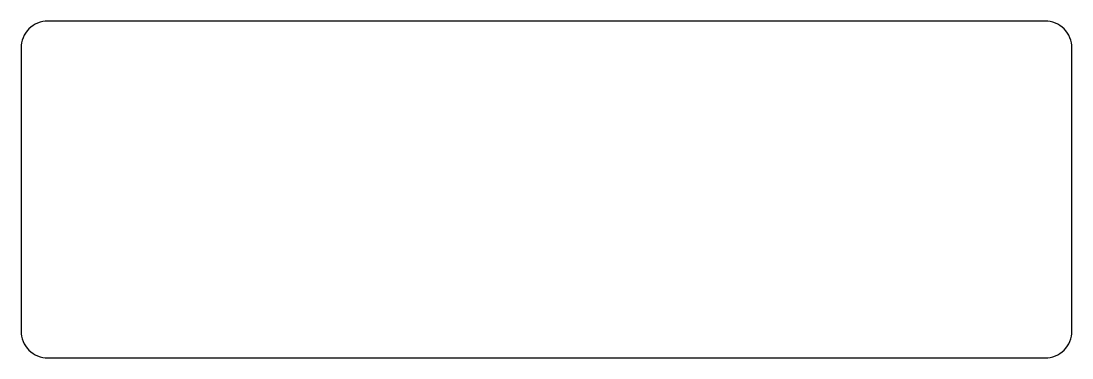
# Model space of a CAD drawing. Header units: millimetres. Extents: x 7 to 85, y 8.5 to 33.5.
import ezdxf

# ---------------------------------------------------------------- set-up
doc = ezdxf.new("R2010")
doc.units = ezdxf.units.MM
doc.header["$MEASUREMENT"] = 0

msp = doc.modelspace()

# ---------------------------------------------------------------- linework, layer by layer
at = {"layer": 'Defpoints'}
msp.add_lwpolyline([(8.981, 8.458), (82.981, 8.458, 0.414214), (84.981, 10.458), (84.981, 31.458, 0.414214), (82.981, 33.458), (8.981, 33.458, 0.414214), (6.981, 31.458), (6.981, 10.458, 0.414214)], format="xyb", close=True, dxfattribs=at)

doc.saveas('drawing.dxf')
